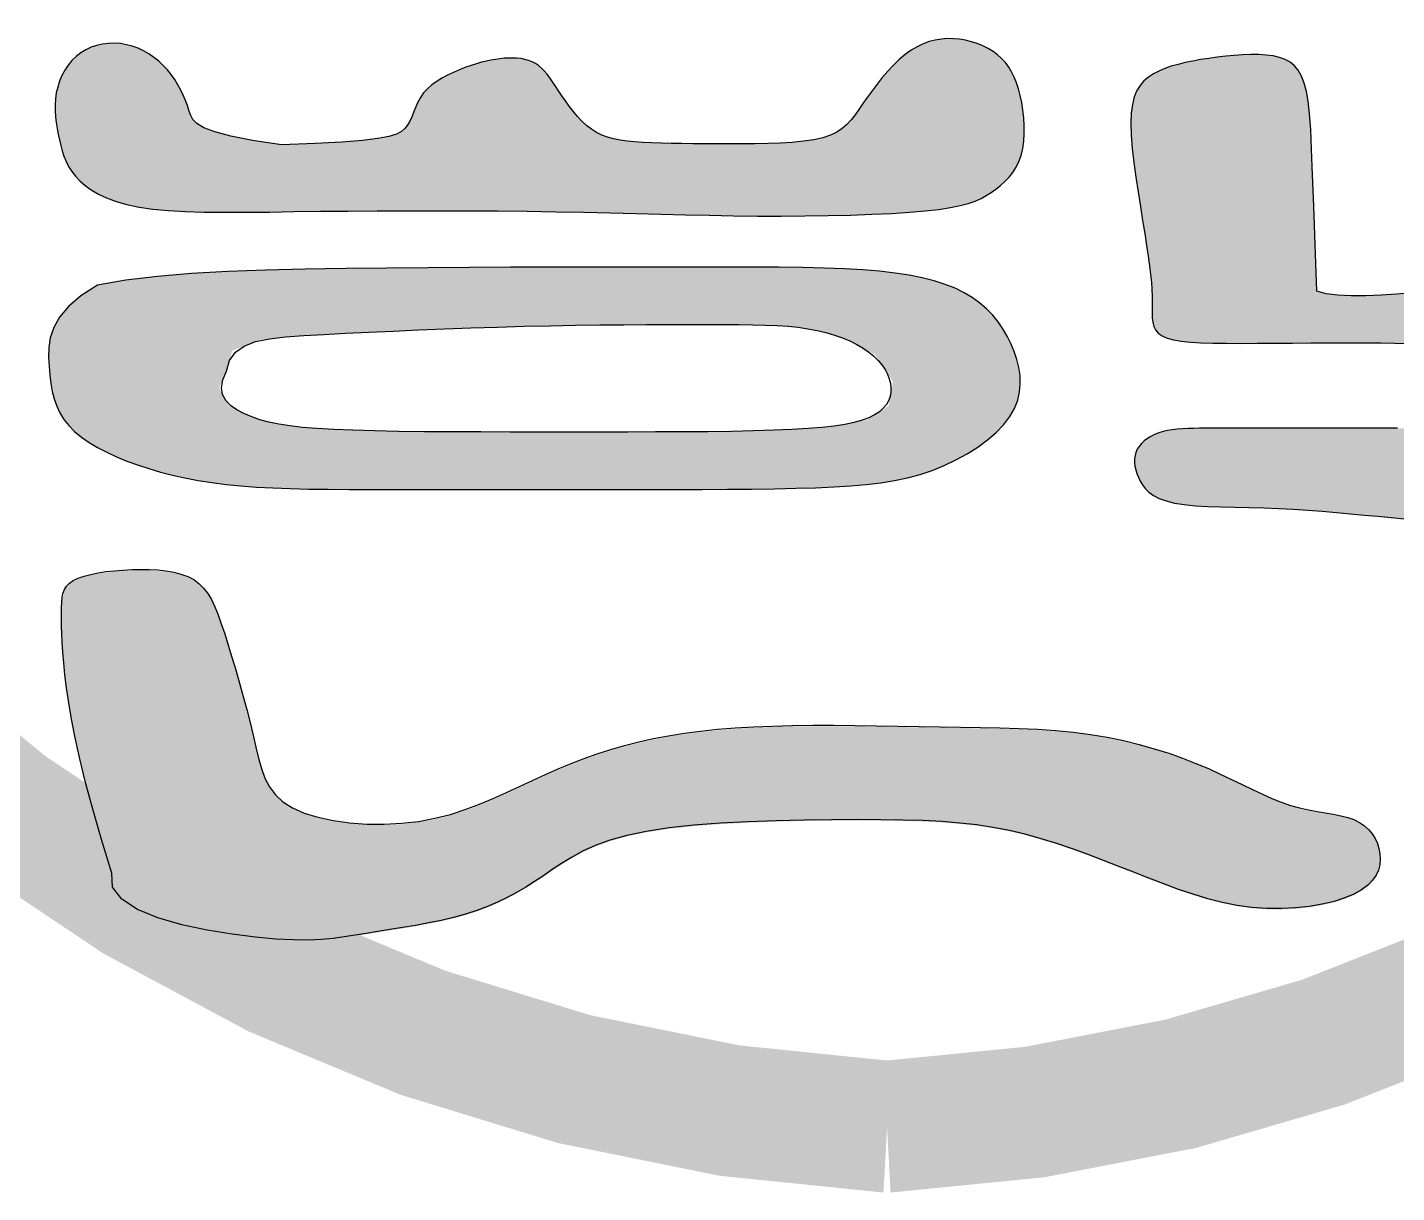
# Model space of a CAD drawing. Header units: millimetres. Extents: x 381 to 2337, y -50 to 586.
# Drawn here: x 1065.345 to 1068.322, y 0.09 to 2.624 of the extents above; entities that cross this region are included whole.
import ezdxf

# ---------------------------------------------------------------- set-up
doc = ezdxf.new("R2010")
doc.units = ezdxf.units.MM
doc.header["$LTSCALE"] = 10

# ---------------------------------------------------------------- blocks, each defined once
blk = doc.blocks.new('3')
for points in [[(-0.8322, -5.3086), (-0.7677, -5.3093), (-0.7052, -5.3102), (-0.6451, -5.3114), (-0.5873, -5.3127), (-0.5313, -5.3141), (-0.4769, -5.3156), (-0.4237, -5.3169), (-0.3713, -5.318), (-0.3193, -5.3189), (-0.2674, -5.3195), (-0.2155, -5.3196), (-0.164, -5.3193), (-0.1136, -5.3186), (-0.0649, -5.3174), (-0.0188, -5.3158), (0.0242, -5.3138), (0.0633, -5.3113), (0.0978, -5.3084), (0.1274, -5.305), (0.1523, -5.3012), (0.1733, -5.2969), (0.191, -5.2922), (0.206, -5.287), (0.2189, -5.2813), (0.2303, -5.2751), (0.241, -5.2684), (0.2513, -5.2611), (0.2613, -5.2533), (0.2709, -5.2447), (0.2798, -5.2353), (0.2879, -5.225), (0.2951, -5.2136), (0.3012, -5.2012), (0.306, -5.1876), (0.3095, -5.1727), (0.3117, -5.1568), (0.3128, -5.1402), (0.3128, -5.1232), (0.3118, -5.1061), (0.3099, -5.0893), (0.3074, -5.073), (0.3042, -5.0575), (0.3004, -5.043), (0.2961, -5.0297), (0.2911, -5.0174), (0.2855, -5.006), (0.2791, -4.9956), (0.2719, -4.986), (0.2638, -4.9772), (0.2549, -4.9692), (0.245, -4.9619), (0.2343, -4.9553), (0.2229, -4.9495), (0.2109, -4.9446), (0.1984, -4.9405), (0.1855, -4.9373), (0.1724, -4.9351), (0.1592, -4.9339), (0.1459, -4.9337), (0.1327, -4.9347), (0.1195, -4.9368), (0.1063, -4.9403), (0.0932, -4.945), (0.0801, -4.9513), (0.0671, -4.959), (0.0541, -4.9683), (0.0413, -4.9791), (0.0287, -4.9914), (0.0163, -5.0046), (0.0043, -5.0186), (-0.0072, -5.0329), (-0.0181, -5.0473), (-0.0284, -5.0615), (-0.0379, -5.0751), (-0.0466, -5.0879), (-0.06, -5.107), (-0.0775, -5.1261), (-0.1009, -5.1414), (-0.1252, -5.1495), (-0.1449, -5.1537), (-0.1671, -5.157), (-0.1915, -5.1593), (-0.2176, -5.1608), (-0.2449, -5.1618), (-0.2728, -5.1623), (-0.3009, -5.1624), (-0.3288, -5.1625), (-0.3559, -5.1625), (-0.3822, -5.1624), (-0.4075, -5.1623), (-0.4317, -5.1621), (-0.4548, -5.1618), (-0.4767, -5.1613), (-0.4973, -5.1606), (-0.5165, -5.1597), (-0.5343, -5.1585), (-0.5595, -5.156), (-0.5873, -5.1504), (-0.6117, -5.1412), (-0.6333, -5.1276), (-0.6534, -5.1088), (-0.6717, -5.0871), (-0.6877, -5.0651), (-0.6996, -5.0472), (-0.7064, -5.0371), (-0.7127, -5.0278), (-0.7188, -5.0191), (-0.7247, -5.0112), (-0.7307, -5.0041), (-0.7368, -4.9978), (-0.7431, -4.9924), (-0.7498, -4.9878), (-0.7571, -4.984), (-0.7647, -4.9811), (-0.7729, -4.9789), (-0.7813, -4.9773), (-0.7901, -4.9764), (-0.7991, -4.976), (-0.8083, -4.9761), (-0.8177, -4.9766), (-0.8271, -4.9775), (-0.8368, -4.9788), (-0.8466, -4.9804), (-0.8567, -4.9825), (-0.8672, -4.9851), (-0.8781, -4.9883), (-0.8894, -4.9919), (-0.9013, -4.9961), (-0.9138, -5.001), (-0.9266, -5.0064), (-0.9394, -5.0125), (-0.9519, -5.0191), (-0.9638, -5.0264), (-0.9749, -5.0343), (-0.9849, -5.0428), (-0.9933, -5.0519), (-1.0002, -5.0616), (-1.0057, -5.0716), (-1.0103, -5.0819), (-1.0144, -5.0921), (-1.0209, -5.1088), (-1.0302, -5.1257), (-1.0453, -5.1394), (-1.0687, -5.1467), (-1.0927, -5.1512), (-1.126, -5.1551), (-1.1707, -5.1586), (-1.2286, -5.1618), (-1.3019, -5.1648), (-1.3649, -5.1552), (-1.4126, -5.1459), (-1.4472, -5.1368), (-1.471, -5.1278), (-1.4922, -5.115), (-1.5001, -5.0997), (-1.5034, -5.0896), (-1.5069, -5.0791), (-1.5111, -5.0681), (-1.5158, -5.0568), (-1.5213, -5.0455), (-1.5274, -5.0341), (-1.5342, -5.0229), (-1.5418, -5.0121), (-1.5501, -5.0017), (-1.5592, -4.9919), (-1.569, -4.9828), (-1.5795, -4.9745), (-1.5905, -4.967), (-1.6021, -4.9604), (-1.6141, -4.9548), (-1.6266, -4.9503), (-1.6393, -4.9469), (-1.6523, -4.9447), (-1.6654, -4.9438), (-1.6785, -4.9441), (-1.6915, -4.9456), (-1.7041, -4.9484), (-1.7163, -4.9525), (-1.7279, -4.9579), (-1.7388, -4.9645), (-1.7488, -4.9725), (-1.7579, -4.9816), (-1.7661, -4.9917), (-1.7733, -5.0026), (-1.7795, -5.0143), (-1.7846, -5.0265), (-1.7887, -5.0391), (-1.7918, -5.0519), (-1.7936, -5.0648), (-1.7945, -5.0778), (-1.7945, -5.0908), (-1.7937, -5.1037), (-1.7923, -5.1165), (-1.7903, -5.1292), (-1.7879, -5.1418), (-1.7852, -5.1541), (-1.7823, -5.1662), (-1.7791, -5.178), (-1.7752, -5.1895), (-1.7706, -5.2008), (-1.765, -5.2118), (-1.7583, -5.2226), (-1.7502, -5.2331), (-1.7406, -5.2433), (-1.7293, -5.2533), (-1.7159, -5.2628), (-1.7004, -5.2719), (-1.6824, -5.2802), (-1.6618, -5.2878), (-1.6383, -5.2945), (-1.6117, -5.3002), (-1.5817, -5.3046), (-1.5482, -5.3078), (-1.5112, -5.3099), (-1.4707, -5.3111), (-1.4267, -5.3115), (-1.3794, -5.3113), (-1.3286, -5.3108), (-1.2746, -5.31), (-1.2173, -5.3093), (-1.157, -5.3087), (-1.0941, -5.3082), (-1.0294, -5.308), (-0.9637, -5.308), (-0.8977, -5.3082)], [(1.7337, -5.787), (1.7337, -5.7379), (1.7337, -5.6905), (1.7337, -5.6449), (1.7337, -5.601), (1.7338, -5.5588), (1.734, -5.5183), (1.7342, -5.4795), (1.7345, -5.4424), (1.7349, -5.4069), (1.7353, -5.3731), (1.7359, -5.341), (1.7365, -5.3105), (1.737, -5.2818), (1.7376, -5.2549), (1.738, -5.2297), (1.7383, -5.2063), (1.7384, -5.1848), (1.7383, -5.1651), (1.7379, -5.147), (1.7374, -5.1305), (1.7366, -5.1153), (1.7356, -5.1013), (1.7344, -5.0882), (1.733, -5.076), (1.7313, -5.0643), (1.7294, -5.0531), (1.7271, -5.0424), (1.7241, -5.032), (1.7202, -5.0221), (1.7153, -5.0125), (1.709, -5.0033), (1.7012, -4.9945), (1.6916, -4.986), (1.6801, -4.9778), (1.6669, -4.9701), (1.6522, -4.9629), (1.6363, -4.9563), (1.6194, -4.9504), (1.6018, -4.9454), (1.5836, -4.9412), (1.5652, -4.938), (1.5469, -4.9359), (1.5286, -4.935), (1.5108, -4.9352), (1.4935, -4.9366), (1.4768, -4.9391), (1.4611, -4.943), (1.4465, -4.948), (1.4331, -4.9544), (1.4211, -4.9621), (1.4104, -4.9714), (1.4012, -4.9825), (1.3933, -4.9958), (1.3867, -5.0113), (1.3814, -5.0295), (1.3774, -5.0506), (1.3746, -5.0748), (1.373, -5.1023), (1.3724, -5.1323), (1.3726, -5.1641), (1.3734, -5.1968), (1.3747, -5.2296), (1.3762, -5.2617), (1.3778, -5.2922), (1.3793, -5.3204), (1.3804, -5.3456), (1.3809, -5.3678), (1.3804, -5.3873), (1.378, -5.413), (1.3684, -5.4373), (1.3503, -5.4544), (1.3284, -5.4632), (1.3114, -5.468), (1.2918, -5.4719), (1.2696, -5.4752), (1.2449, -5.4781), (1.2177, -5.4808), (1.188, -5.4835), (1.156, -5.4865), (1.1226, -5.4893), (1.0887, -5.4916), (1.0555, -5.4931), (1.0239, -5.4933), (0.9949, -5.492), (0.9695, -5.4886), (0.9489, -5.4829), (0.9453, -5.3818), (0.9424, -5.2981), (0.94, -5.2298), (0.9379, -5.1749), (0.9358, -5.1313), (0.9333, -5.097), (0.9304, -5.0701), (0.9266, -5.0484), (0.9218, -5.0303), (0.9159, -5.0152), (0.9088, -5.0027), (0.9005, -4.9927), (0.891, -4.9849), (0.8801, -4.9789), (0.8679, -4.9746), (0.8543, -4.9715), (0.8392, -4.9696), (0.823, -4.9686), (0.8058, -4.9684), (0.7879, -4.969), (0.7695, -4.9702), (0.751, -4.972), (0.7324, -4.9742), (0.7142, -4.9767), (0.6965, -4.9794), (0.6794, -4.9825), (0.6631, -4.9859), (0.6474, -4.9897), (0.6326, -4.994), (0.6187, -4.9989), (0.6057, -5.0044), (0.5938, -5.0106), (0.5829, -5.0176), (0.5732, -5.0257), (0.5648, -5.0354), (0.5578, -5.0468), (0.5522, -5.0605), (0.548, -5.0767), (0.5455, -5.0958), (0.5446, -5.1182), (0.5455, -5.144), (0.5477, -5.1726), (0.5512, -5.2032), (0.5554, -5.235), (0.5603, -5.2671), (0.5654, -5.2989), (0.5704, -5.3294), (0.575, -5.3579), (0.5791, -5.3837), (0.5825, -5.4069), (0.5854, -5.4278), (0.5887, -5.4559), (0.5911, -5.4866), (0.5914, -5.5064), (0.5913, -5.5187), (0.5911, -5.5302), (0.5913, -5.5409), (0.5923, -5.5507), (0.5945, -5.5595), (0.5983, -5.5674), (0.6042, -5.5743), (0.6125, -5.5801), (0.6235, -5.5848), (0.6375, -5.5886), (0.6544, -5.5914), (0.6743, -5.5935), (0.6972, -5.595), (0.7232, -5.5959), (0.7522, -5.5963), (0.7844, -5.5964), (0.8196, -5.5963), (0.8572, -5.5961), (0.8964, -5.5958), (0.9363, -5.5954), (0.9762, -5.5951), (1.0152, -5.595), (1.0525, -5.595), (1.0874, -5.5953), (1.1191, -5.5959), (1.1477, -5.5968), (1.1735, -5.598), (1.1966, -5.5995), (1.2172, -5.6013), (1.2444, -5.6043), (1.2737, -5.6094), (1.2961, -5.6155), (1.3173, -5.6251), (1.3334, -5.6421), (1.3421, -5.6626), (1.3468, -5.681), (1.3496, -5.7001), (1.3509, -5.7206), (1.3498, -5.7371), (1.3431, -5.752), (1.3272, -5.7642), (1.3061, -5.7707), (1.288, -5.7742), (1.2666, -5.7768), (1.2422, -5.7786), (1.2153, -5.7799), (1.1864, -5.7807), (1.1559, -5.781), (1.1243, -5.7812), (1.092, -5.7812), (1.0595, -5.7812), (1.0271, -5.7812), (0.995, -5.7812), (0.9637, -5.7812), (0.9333, -5.7812), (0.9042, -5.7812), (0.8767, -5.7812), (0.8511, -5.7812), (0.8276, -5.7812), (0.8061, -5.7812), (0.7863, -5.7812), (0.7682, -5.7812), (0.7514, -5.7812), (0.7358, -5.7812), (0.7211, -5.7812), (0.7072, -5.7812), (0.6939, -5.7812), (0.6811, -5.7813), (0.6688, -5.7816), (0.6571, -5.7821), (0.6458, -5.7829), (0.635, -5.7842), (0.6247, -5.7859), (0.6148, -5.7882), (0.6054, -5.7912), (0.5965, -5.7947), (0.5882, -5.7989), (0.5806, -5.8036), (0.5738, -5.8087), (0.5678, -5.8144), (0.5627, -5.8204), (0.5587, -5.8268), (0.5557, -5.8336), (0.5538, -5.8406), (0.5528, -5.8479), (0.5528, -5.8555), (0.5537, -5.8632), (0.5554, -5.8712), (0.5578, -5.8793), (0.561, -5.8876), (0.5649, -5.896), (0.5698, -5.9043), (0.576, -5.9124), (0.584, -5.9201), (0.5939, -5.9272), (0.6062, -5.9337), (0.6213, -5.9392), (0.6394, -5.9438), (0.6607, -5.9471), (0.685, -5.9495), (0.7118, -5.9512), (0.7405, -5.9522), (0.7708, -5.953), (0.8022, -5.9536), (0.8342, -5.9544), (0.8663, -5.9554), (0.8981, -5.957), (0.9297, -5.959), (0.9608, -5.9614), (0.9916, -5.9641), (1.022, -5.9669), (1.052, -5.9698), (1.0816, -5.9726), (1.1108, -5.9753), (1.1394, -5.9779), (1.1673, -5.9802), (1.1941, -5.9825), (1.2194, -5.9847), (1.2429, -5.9869), (1.2643, -5.9892), (1.2831, -5.9916), (1.3079, -5.9956), (1.3274, -6.0024), (1.3379, -6.0139), (1.3418, -6.033), (1.3417, -6.0569), (1.3411, -6.0757), (1.34, -6.0974), (1.3387, -6.1216), (1.3373, -6.1479), (1.3359, -6.1757), (1.3348, -6.2046), (1.334, -6.2343), (1.3337, -6.2641), (1.334, -6.2938), (1.3349, -6.3232), (1.3364, -6.3521), (1.3385, -6.3805), (1.341, -6.4082), (1.344, -6.4351), (1.3474, -6.4612), (1.3512, -6.4863), (1.3553, -6.5103), (1.3597, -6.5332), (1.3644, -6.555), (1.3693, -6.5756), (1.3745, -6.5951), (1.3798, -6.6134), (1.3853, -6.6305), (1.391, -6.6465), (1.3967, -6.6613), (1.4026, -6.6749), (1.4087, -6.6876), (1.4149, -6.6994), (1.4214, -6.7104), (1.4281, -6.7208), (1.4351, -6.7307), (1.4424, -6.74), (1.4501, -6.7491), (1.4581, -6.7577), (1.4667, -6.7659), (1.4758, -6.7737), (1.4855, -6.7808), (1.4961, -6.7874), (1.5074, -6.7933), (1.5196, -6.7985), (1.5328, -6.803), (1.5468, -6.8067), (1.5613, -6.8097), (1.5762, -6.8121), (1.5913, -6.8139), (1.6063, -6.8151), (1.6142, -6.8155, 0.009107), (1.7226, -6.7485), (1.7251, -6.733), (1.7272, -6.7094), (1.7284, -6.6826), (1.729, -6.6527), (1.7292, -6.6197), (1.7291, -6.5837), (1.729, -6.5448), (1.7291, -6.503), (1.7294, -6.4588), (1.7298, -6.4123), (1.7303, -6.3638), (1.7309, -6.3137), (1.7315, -6.2622), (1.732, -6.2098), (1.7325, -6.1565), (1.7329, -6.1029), (1.7332, -6.049), (1.7334, -5.9953), (1.7335, -5.9419), (1.7336, -5.8893), (1.7337, -5.8375)], [(-1.4635, -6.8745), (-1.4087, -6.8834), (-1.3578, -6.8897), (-1.3136, -6.8937), (-1.2758, -6.8957), (-1.2431, -6.896), (-1.2145, -6.8948), (-1.1889, -6.8925), (-1.1649, -6.8893), (-1.1416, -6.8856), (-1.1177, -6.8815), (-1.0923, -6.8774), (-1.0657, -6.8732), (-1.0382, -6.8688), (-1.0101, -6.864), (-0.982, -6.8589), (-0.9542, -6.8532), (-0.9272, -6.8468), (-0.9012, -6.8397), (-0.8767, -6.8318), (-0.8536, -6.8231), (-0.8315, -6.8136), (-0.8105, -6.8033), (-0.7902, -6.7924), (-0.7705, -6.7809), (-0.7512, -6.7688), (-0.7321, -6.7561), (-0.7128, -6.7429), (-0.6927, -6.7295), (-0.671, -6.7161), (-0.6468, -6.7031), (-0.6192, -6.6907), (-0.5875, -6.6791), (-0.5508, -6.6687), (-0.5083, -6.6597), (-0.4595, -6.6523), (-0.4055, -6.6465), (-0.3476, -6.642), (-0.2873, -6.6388), (-0.226, -6.6365), (-0.165, -6.6351), (-0.1059, -6.6344), (-0.0499, -6.6342), (0.0017, -6.6344), (0.0494, -6.6351), (0.0935, -6.6364), (0.1347, -6.6385), (0.1735, -6.6416), (0.2105, -6.6457), (0.2462, -6.6511), (0.2811, -6.6579), (0.3158, -6.6661), (0.3503, -6.6757), (0.3846, -6.6863), (0.4187, -6.6979), (0.4525, -6.7101), (0.486, -6.7228), (0.5193, -6.7358), (0.5522, -6.7488), (0.5847, -6.7616), (0.617, -6.774), (0.6491, -6.7857), (0.6811, -6.7965), (0.7129, -6.8061), (0.7448, -6.8143), (0.7767, -6.8207), (0.8086, -6.8252), (0.8407, -6.8275), (0.8725, -6.8278), (0.9035, -6.8262), (0.9332, -6.8229), (0.9613, -6.8181), (0.9872, -6.8119), (1.0104, -6.8045), (1.0306, -6.7961), (1.0472, -6.7868), (1.0606, -6.7768), (1.0709, -6.7662), (1.0785, -6.7552), (1.0837, -6.7438), (1.0866, -6.7321), (1.0876, -6.7204), (1.0869, -6.7088), (1.0849, -6.6973), (1.0815, -6.6861), (1.0766, -6.6754), (1.0703, -6.6654), (1.0626, -6.6561), (1.0534, -6.6477), (1.0428, -6.6403), (1.0306, -6.6342), (1.0169, -6.6294), (1.0018, -6.6256), (0.9855, -6.6224), (0.9683, -6.6195), (0.9501, -6.6164), (0.9313, -6.613), (0.912, -6.6087), (0.8923, -6.6033), (0.8724, -6.5964), (0.8522, -6.5883), (0.8314, -6.579), (0.81, -6.5688), (0.7877, -6.5579), (0.7644, -6.5465), (0.7399, -6.5349), (0.714, -6.5233), (0.6867, -6.5118), (0.6579, -6.5006), (0.6276, -6.49), (0.596, -6.4799), (0.5632, -6.4706), (0.5291, -6.4622), (0.4939, -6.4548), (0.4576, -6.4487), (0.4202, -6.4439), (0.3819, -6.4403), (0.3425, -6.4376), (0.302, -6.4358), (0.2606, -6.4345), (0.2181, -6.4336), (0.1747, -6.433), (0.1302, -6.4324), (0.0847, -6.4316), (0.0385, -6.4308), (-0.008, -6.43), (-0.0545, -6.4294), (-0.1006, -6.429), (-0.1461, -6.429), (-0.1906, -6.4295), (-0.2336, -6.4306), (-0.2751, -6.4323), (-0.3149, -6.4347), (-0.3532, -6.4378), (-0.3901, -6.4417), (-0.4256, -6.4463), (-0.4598, -6.4518), (-0.4928, -6.458), (-0.5247, -6.4651), (-0.5556, -6.473), (-0.5856, -6.4818), (-0.6149, -6.4913), (-0.6436, -6.5015), (-0.6719, -6.5124), (-0.6999, -6.5239), (-0.7278, -6.5361), (-0.7557, -6.5488), (-0.7838, -6.5619), (-0.8123, -6.5752), (-0.8413, -6.5883), (-0.8712, -6.6008), (-0.9021, -6.6124), (-0.9342, -6.6227), (-0.9678, -6.6313), (-1.0031, -6.6379), (-1.04, -6.6421), (-1.078, -6.6441), (-1.116, -6.6437), (-1.1534, -6.641), (-1.1891, -6.6362), (-1.2223, -6.6292), (-1.2521, -6.62), (-1.2778, -6.6088), (-1.2985, -6.5955), (-1.3149, -6.5802), (-1.3277, -6.563), (-1.3376, -6.544), (-1.3453, -6.5232), (-1.3517, -6.5006), (-1.3574, -6.4764), (-1.3632, -6.4506), (-1.3698, -6.4233), (-1.377, -6.3949), (-1.3847, -6.3661), (-1.3928, -6.3371), (-1.401, -6.3086), (-1.4093, -6.281), (-1.4174, -6.2548), (-1.4251, -6.2305), (-1.4324, -6.2085), (-1.4394, -6.1888), (-1.4465, -6.1712), (-1.454, -6.1557), (-1.462, -6.1422), (-1.4709, -6.1305), (-1.4809, -6.1206), (-1.4924, -6.1123), (-1.5055, -6.1056), (-1.5201, -6.1002), (-1.5359, -6.0961), (-1.5529, -6.0932), (-1.5707, -6.0913), (-1.5891, -6.0903), (-1.6079, -6.0901), (-1.627, -6.0905), (-1.646, -6.0914), (-1.6648, -6.0929), (-1.683, -6.0949), (-1.7002, -6.0975), (-1.7163, -6.1007), (-1.7309, -6.1046), (-1.7436, -6.109), (-1.7543, -6.1141), (-1.7627, -6.1199), (-1.7691, -6.1265), (-1.7736, -6.1339), (-1.7766, -6.1421), (-1.7785, -6.1513), (-1.7794, -6.1614), (-1.7797, -6.1727), (-1.7798, -6.185), (-1.7798, -6.1986), (-1.7796, -6.2137), (-1.7792, -6.2304), (-1.7784, -6.249), (-1.7771, -6.2699), (-1.7752, -6.2931), (-1.7725, -6.319), (-1.7689, -6.3478), (-1.7642, -6.3798), (-1.7581, -6.4157), (-1.7503, -6.4562), (-1.7402, -6.5018), (-1.7276, -6.5534), (-1.7121, -6.6116), (-1.6932, -6.6771), (-1.6707, -6.7506), (-1.6687, -6.7811), (-1.6489, -6.8073), (-1.6148, -6.8294), (-1.5702, -6.8478), (-1.5185, -6.8627)]]:
    blk.add_hatch(color=256).paths.add_polyline_path(points)
h = blk.add_hatch(color=256)
h.paths.add_polyline_path([(0.0011, -5.8998), (0.0309, -5.895), (0.0591, -5.8889), (0.0863, -5.8816), (0.1128, -5.8726), (0.1389, -5.8621), (0.1644, -5.85), (0.1889, -5.8365), (0.212, -5.8219), (0.2332, -5.8064), (0.2521, -5.79), (0.2685, -5.773), (0.2818, -5.7556), (0.2919, -5.738), (0.2988, -5.7202), (0.3029, -5.7022), (0.3044, -5.6843), (0.3037, -5.6664), (0.301, -5.6487), (0.2967, -5.6312), (0.2909, -5.614), (0.284, -5.5971), (0.276, -5.5807), (0.2667, -5.5648), (0.2562, -5.5496), (0.2443, -5.5351), (0.231, -5.5215), (0.2162, -5.5087), (0.1999, -5.497), (0.182, -5.4863), (0.1624, -5.4767), (0.1408, -5.4681), (0.1172, -5.4606), (0.0913, -5.454), (0.063, -5.4483), (0.0321, -5.4436), (-0.0016, -5.4398), (-0.0382, -5.4368), (-0.0781, -5.4345), (-0.1216, -5.4329), (-0.169, -5.4318), (-0.2207, -5.4311), (-0.277, -5.4308), (-0.3382, -5.4307), (-0.4047, -5.4307), (-0.4766, -5.4307), (-0.5534, -5.4307), (-0.6342, -5.4308), (-0.7184, -5.4309), (-0.8051, -5.4311), (-0.8936, -5.4315), (-0.9832, -5.432), (-1.073, -5.4326), (-1.1624, -5.4335), (-1.2504, -5.4348), (-1.3362, -5.437), (-1.4189, -5.4402), (-1.4977, -5.4447), (-1.5718, -5.451), (-1.6403, -5.4592), (-1.7024, -5.4697), (-1.7384, -5.493), (-1.7654, -5.5163), (-1.7847, -5.5393), (-1.7974, -5.562), (-1.8049, -5.5841), (-1.8082, -5.6057), (-1.8088, -5.6265), (-1.8077, -5.6465), (-1.806, -5.6655), (-1.8037, -5.6836), (-1.8006, -5.7008), (-1.7965, -5.7171), (-1.791, -5.7327), (-1.7841, -5.7475), (-1.7754, -5.7617), (-1.7648, -5.7751), (-1.752, -5.788), (-1.7372, -5.8002), (-1.7205, -5.8119), (-1.7022, -5.8229), (-1.6823, -5.8333), (-1.6611, -5.8431), (-1.6387, -5.8523), (-1.6152, -5.8609), (-1.5909, -5.8689), (-1.5656, -5.8763), (-1.5394, -5.883), (-1.512, -5.889), (-1.4835, -5.8944), (-1.4538, -5.8991), (-1.4227, -5.9031), (-1.3903, -5.9064), (-1.3564, -5.909), (-1.3207, -5.9109), (-1.283, -5.9123), (-1.243, -5.9133), (-1.2005, -5.9138), (-1.1552, -5.9141), (-1.1067, -5.9142), (-1.0548, -5.9142), (-0.9995, -5.9142), (-0.9411, -5.9142), (-0.8804, -5.9142), (-0.818, -5.9142), (-0.7546, -5.9142), (-0.6908, -5.9142), (-0.6272, -5.9142), (-0.5646, -5.9142), (-0.5035, -5.9142), (-0.4443, -5.9142), (-0.3871, -5.914), (-0.3322, -5.9137), (-0.2799, -5.9133), (-0.2304, -5.9126), (-0.1839, -5.9116), (-0.1407, -5.9103), (-0.101, -5.9087), (-0.0644, -5.9065), (-0.0305, -5.9035)])
h.paths.add_polyline_path([(-0.4305, -5.789), (-0.4886, -5.7892), (-0.549, -5.7894), (-0.6114, -5.7894), (-0.6752, -5.7894), (-0.7399, -5.7894), (-0.8047, -5.7894), (-0.8687, -5.7892), (-0.9311, -5.789), (-0.9911, -5.7885), (-1.0782, -5.7874), (-1.1714, -5.7849), (-1.2428, -5.7808), (-1.3099, -5.773), (-1.3695, -5.7568), (-1.4175, -5.7316), (-1.4378, -5.6936), (-1.4215, -5.6568), (-1.4094, -5.6123), (-1.3478, -5.5886), (-1.2817, -5.5806), (-1.2102, -5.5769), (-1.1629, -5.5746), (-1.1124, -5.5722), (-1.0593, -5.5698), (-1.0042, -5.5674), (-0.9477, -5.5651), (-0.8903, -5.5629), (-0.8021, -5.56), (-0.693, -5.5575), (-0.5861, -5.5561), (-0.4887, -5.5555), (-0.4018, -5.5554), (-0.3176, -5.5555), (-0.2606, -5.5561), (-0.1977, -5.5588), (-0.137, -5.5675), (-0.0722, -5.5866), (-0.0106, -5.6223), (0.0272, -5.6785), (0.0177, -5.7323), (-0.0286, -5.7626), (-0.0971, -5.7768), (-0.1728, -5.7831), (-0.2501, -5.7863), (-0.3454, -5.7882)], flags=16)
at = {"const_width": 0.2868}
blk.add_lwpolyline([(0, 0, 0.412155), (-3.3219, -3.6206, 0.411586), (0.0146, -7.3, 0.414378), (3.3226, -3.6206, 0.416569), (0, 0, -0.93726)], format="xyb", dxfattribs=at)
for points in [[(-1.3019, -5.1648), (-1.3649, -5.1552), (-1.4126, -5.1459), (-1.4472, -5.1368), (-1.471, -5.1278), (-1.4862, -5.1186), (-1.4952, -5.1093), (-1.5001, -5.0997), (-1.5034, -5.0896), (-1.5069, -5.0791), (-1.5111, -5.0681), (-1.5158, -5.0568), (-1.5213, -5.0455), (-1.5274, -5.0341), (-1.5342, -5.0229), (-1.5418, -5.0121), (-1.5501, -5.0017), (-1.5592, -4.9919), (-1.569, -4.9828), (-1.5795, -4.9745), (-1.5905, -4.967), (-1.6021, -4.9604), (-1.6141, -4.9548), (-1.6266, -4.9503), (-1.6393, -4.9469), (-1.6523, -4.9447), (-1.6654, -4.9438), (-1.6785, -4.9441), (-1.6915, -4.9456), (-1.7041, -4.9484), (-1.7163, -4.9525), (-1.7279, -4.9579), (-1.7388, -4.9645), (-1.7488, -4.9725), (-1.7579, -4.9816), (-1.7661, -4.9917), (-1.7733, -5.0026), (-1.7795, -5.0143), (-1.7846, -5.0265), (-1.7887, -5.0391), (-1.7918, -5.0519), (-1.7936, -5.0648), (-1.7945, -5.0778), (-1.7945, -5.0908), (-1.7937, -5.1037), (-1.7923, -5.1165), (-1.7903, -5.1292), (-1.7879, -5.1418), (-1.7852, -5.1541), (-1.7823, -5.1662), (-1.7791, -5.178), (-1.7752, -5.1895), (-1.7706, -5.2008), (-1.765, -5.2118), (-1.7583, -5.2226), (-1.7502, -5.2331), (-1.7406, -5.2433), (-1.7293, -5.2533), (-1.7159, -5.2628), (-1.7004, -5.2719), (-1.6824, -5.2802), (-1.6618, -5.2878), (-1.6383, -5.2945), (-1.6117, -5.3002), (-1.5817, -5.3046), (-1.5482, -5.3078), (-1.5112, -5.3099), (-1.4707, -5.3111), (-1.4267, -5.3115), (-1.3794, -5.3113), (-1.3286, -5.3108), (-1.2746, -5.31), (-1.2173, -5.3093), (-1.157, -5.3087), (-1.0941, -5.3082), (-1.0294, -5.308), (-0.9637, -5.308), (-0.8977, -5.3082), (-0.8322, -5.3086), (-0.7677, -5.3093), (-0.7052, -5.3102), (-0.6451, -5.3114), (-0.5873, -5.3127), (-0.5313, -5.3141), (-0.4769, -5.3156), (-0.4237, -5.3169), (-0.3713, -5.318), (-0.3193, -5.3189), (-0.2674, -5.3195), (-0.2155, -5.3196), (-0.164, -5.3193), (-0.1136, -5.3186), (-0.0649, -5.3174), (-0.0188, -5.3158), (0.0242, -5.3138), (0.0633, -5.3113), (0.0978, -5.3084), (0.1274, -5.305), (0.1523, -5.3012), (0.1733, -5.2969), (0.191, -5.2922), (0.206, -5.287), (0.2189, -5.2813), (0.2303, -5.2751), (0.241, -5.2684), (0.2513, -5.2611), (0.2613, -5.2533), (0.2709, -5.2447), (0.2798, -5.2353), (0.2879, -5.225), (0.2951, -5.2136), (0.3012, -5.2012), (0.306, -5.1876), (0.3095, -5.1727), (0.3117, -5.1568), (0.3128, -5.1402), (0.3128, -5.1232), (0.3118, -5.1061), (0.3099, -5.0893), (0.3074, -5.073), (0.3042, -5.0575), (0.3004, -5.043), (0.2961, -5.0297), (0.2911, -5.0174), (0.2855, -5.006), (0.2791, -4.9956), (0.2719, -4.986), (0.2638, -4.9772), (0.2549, -4.9692), (0.245, -4.9619), (0.2343, -4.9553), (0.2229, -4.9495), (0.2109, -4.9446), (0.1984, -4.9405), (0.1855, -4.9373), (0.1724, -4.9351), (0.1592, -4.9339), (0.1459, -4.9337), (0.1327, -4.9347), (0.1195, -4.9368), (0.1063, -4.9403), (0.0932, -4.945), (0.0801, -4.9513), (0.0671, -4.959), (0.0541, -4.9683), (0.0413, -4.9791), (0.0287, -4.9914), (0.0163, -5.0046), (0.0043, -5.0186), (-0.0072, -5.0329), (-0.0181, -5.0473), (-0.0284, -5.0615), (-0.0379, -5.0751), (-0.0466, -5.0879), (-0.0549, -5.0998), (-0.0634, -5.1107), (-0.0725, -5.1206), (-0.0827, -5.1295), (-0.0946, -5.1373), (-0.1086, -5.144), (-0.1252, -5.1495), (-0.1449, -5.1537), (-0.1671, -5.157), (-0.1915, -5.1593), (-0.2176, -5.1608), (-0.2449, -5.1618), (-0.2728, -5.1623), (-0.3009, -5.1624), (-0.3288, -5.1625), (-0.3559, -5.1625), (-0.3822, -5.1624), (-0.4075, -5.1623), (-0.4317, -5.1621), (-0.4548, -5.1618), (-0.4767, -5.1613), (-0.4973, -5.1606), (-0.5165, -5.1597), (-0.5343, -5.1585), (-0.5507, -5.1569), (-0.5659, -5.1547), (-0.58, -5.1519), (-0.5931, -5.1482), (-0.6054, -5.1436), (-0.617, -5.1379), (-0.6281, -5.1309), (-0.6387, -5.1226), (-0.6488, -5.1131), (-0.6585, -5.1028), (-0.6677, -5.0918), (-0.6764, -5.0806), (-0.6847, -5.0692), (-0.6924, -5.058), (-0.6996, -5.0472), (-0.7064, -5.0371), (-0.7127, -5.0278), (-0.7188, -5.0191), (-0.7247, -5.0112), (-0.7307, -5.0041), (-0.7368, -4.9978), (-0.7431, -4.9924), (-0.7498, -4.9878), (-0.7571, -4.984), (-0.7647, -4.9811), (-0.7729, -4.9789), (-0.7813, -4.9773), (-0.7901, -4.9764), (-0.7991, -4.976), (-0.8083, -4.9761), (-0.8177, -4.9766), (-0.8271, -4.9775), (-0.8368, -4.9788), (-0.8466, -4.9804), (-0.8567, -4.9825), (-0.8672, -4.9851), (-0.8781, -4.9883), (-0.8894, -4.9919), (-0.9013, -4.9961), (-0.9138, -5.001), (-0.9266, -5.0064), (-0.9394, -5.0125), (-0.9519, -5.0191), (-0.9638, -5.0264), (-0.9749, -5.0343), (-0.9849, -5.0428), (-0.9933, -5.0519), (-1.0002, -5.0616), (-1.0057, -5.0716), (-1.0103, -5.0819), (-1.0144, -5.0921), (-1.0183, -5.1021), (-1.0225, -5.1117), (-1.0274, -5.1205), (-1.0333, -5.1285), (-1.041, -5.1355), (-1.0522, -5.1415), (-1.0687, -5.1467), (-1.0927, -5.1512), (-1.126, -5.1551), (-1.1707, -5.1586), (-1.2286, -5.1618), (-1.3019, -5.1648)], [(0.9489, -5.4829), (0.9453, -5.3818), (0.9424, -5.2981), (0.94, -5.2298), (0.9379, -5.1749), (0.9358, -5.1313), (0.9333, -5.097), (0.9304, -5.0701), (0.9266, -5.0484), (0.9218, -5.0303), (0.9159, -5.0152), (0.9088, -5.0027), (0.9005, -4.9927), (0.891, -4.9849), (0.8801, -4.9789), (0.8679, -4.9746), (0.8543, -4.9715), (0.8392, -4.9696), (0.823, -4.9686), (0.8058, -4.9684), (0.7879, -4.969), (0.7695, -4.9702), (0.751, -4.972), (0.7324, -4.9742), (0.7142, -4.9767), (0.6965, -4.9794), (0.6794, -4.9825), (0.6631, -4.9859), (0.6474, -4.9897), (0.6326, -4.994), (0.6187, -4.9989), (0.6057, -5.0044), (0.5938, -5.0106), (0.5829, -5.0176), (0.5732, -5.0257), (0.5648, -5.0354), (0.5578, -5.0468), (0.5522, -5.0605), (0.548, -5.0767), (0.5455, -5.0958), (0.5446, -5.1182), (0.5455, -5.144), (0.5477, -5.1726), (0.5512, -5.2032), (0.5554, -5.235), (0.5603, -5.2671), (0.5654, -5.2989), (0.5704, -5.3294), (0.575, -5.3579), (0.5791, -5.3837), (0.5825, -5.4069), (0.5854, -5.4278), (0.5876, -5.4466), (0.5893, -5.4636), (0.5905, -5.4791), (0.5912, -5.4933), (0.5914, -5.5064), (0.5913, -5.5187), (0.5911, -5.5302), (0.5913, -5.5409), (0.5923, -5.5507), (0.5945, -5.5595), (0.5983, -5.5674), (0.6042, -5.5743), (0.6125, -5.5801), (0.6235, -5.5848), (0.6375, -5.5886), (0.6544, -5.5914), (0.6743, -5.5935), (0.6972, -5.595), (0.7232, -5.5959), (0.7522, -5.5963), (0.7844, -5.5964), (0.8196, -5.5963), (0.8572, -5.5961), (0.8964, -5.5958), (0.9363, -5.5954), (0.9762, -5.5951), (1.0152, -5.595), (1.0525, -5.595), (1.0874, -5.5953), (1.1191, -5.5959), (1.1477, -5.5968)], [(1.1243, -5.7812), (1.092, -5.7812), (1.0595, -5.7812), (1.0271, -5.7812), (0.995, -5.7812), (0.9637, -5.7812), (0.9333, -5.7812), (0.9042, -5.7812), (0.8767, -5.7812), (0.8511, -5.7812), (0.8276, -5.7812), (0.8061, -5.7812), (0.7863, -5.7812), (0.7682, -5.7812), (0.7514, -5.7812), (0.7358, -5.7812), (0.7211, -5.7812), (0.7072, -5.7812), (0.6939, -5.7812), (0.6811, -5.7813), (0.6688, -5.7816), (0.6571, -5.7821), (0.6458, -5.7829), (0.635, -5.7842), (0.6247, -5.7859), (0.6148, -5.7882), (0.6054, -5.7912), (0.5965, -5.7947), (0.5882, -5.7989), (0.5806, -5.8036), (0.5738, -5.8087), (0.5678, -5.8144), (0.5627, -5.8204), (0.5587, -5.8268), (0.5557, -5.8336), (0.5538, -5.8406), (0.5528, -5.8479), (0.5528, -5.8555), (0.5537, -5.8632), (0.5554, -5.8712), (0.5578, -5.8793), (0.561, -5.8876), (0.5649, -5.896), (0.5698, -5.9043), (0.576, -5.9124), (0.584, -5.9201), (0.5939, -5.9272), (0.6062, -5.9337), (0.6213, -5.9392), (0.6394, -5.9438), (0.6607, -5.9471), (0.685, -5.9495), (0.7118, -5.9512), (0.7405, -5.9522), (0.7708, -5.953), (0.8022, -5.9536), (0.8342, -5.9544), (0.8663, -5.9554), (0.8981, -5.957), (0.9297, -5.959), (0.9608, -5.9614), (0.9916, -5.9641), (1.022, -5.9669), (1.052, -5.9698), (1.0816, -5.9726), (1.1108, -5.9753), (1.1394, -5.9779)], [(1.156, -5.4865), (1.1226, -5.4893), (1.0887, -5.4916), (1.0555, -5.4931), (1.0239, -5.4933), (0.9949, -5.492), (0.9695, -5.4886), (0.9489, -5.4829)], [(-1.7024, -5.4697), (-1.7384, -5.493), (-1.7654, -5.5163), (-1.7847, -5.5393), (-1.7974, -5.562), (-1.8049, -5.5841), (-1.8082, -5.6057), (-1.8088, -5.6265), (-1.8077, -5.6465), (-1.806, -5.6655), (-1.8037, -5.6836), (-1.8006, -5.7008), (-1.7965, -5.7171), (-1.791, -5.7327), (-1.7841, -5.7475), (-1.7754, -5.7617), (-1.7648, -5.7751), (-1.752, -5.788), (-1.7372, -5.8002), (-1.7205, -5.8119), (-1.7022, -5.8229), (-1.6823, -5.8333), (-1.6611, -5.8431), (-1.6387, -5.8523), (-1.6152, -5.8609), (-1.5909, -5.8689), (-1.5656, -5.8763), (-1.5394, -5.883), (-1.512, -5.889), (-1.4835, -5.8944), (-1.4538, -5.8991), (-1.4227, -5.9031), (-1.3903, -5.9064), (-1.3564, -5.909), (-1.3207, -5.9109), (-1.283, -5.9123), (-1.243, -5.9133), (-1.2005, -5.9138), (-1.1552, -5.9141), (-1.1067, -5.9142), (-1.0548, -5.9142), (-0.9995, -5.9142), (-0.9411, -5.9142), (-0.8804, -5.9142), (-0.818, -5.9142), (-0.7546, -5.9142), (-0.6908, -5.9142), (-0.6272, -5.9142), (-0.5646, -5.9142), (-0.5035, -5.9142), (-0.4443, -5.9142), (-0.3871, -5.914), (-0.3322, -5.9137), (-0.2799, -5.9133), (-0.2304, -5.9126), (-0.1839, -5.9116), (-0.1407, -5.9103), (-0.101, -5.9087), (-0.0644, -5.9065), (-0.0305, -5.9035), (0.0011, -5.8998), (0.0309, -5.895), (0.0591, -5.8889), (0.0863, -5.8816), (0.1128, -5.8726), (0.1389, -5.8621), (0.1644, -5.85), (0.1889, -5.8365), (0.212, -5.8219), (0.2332, -5.8064), (0.2521, -5.79), (0.2685, -5.773), (0.2818, -5.7556), (0.2919, -5.738), (0.2988, -5.7202), (0.3029, -5.7022), (0.3044, -5.6843), (0.3037, -5.6664), (0.301, -5.6487), (0.2967, -5.6312), (0.2909, -5.614), (0.284, -5.5971), (0.276, -5.5807), (0.2667, -5.5648), (0.2562, -5.5496), (0.2443, -5.5351), (0.231, -5.5215), (0.2162, -5.5087), (0.1999, -5.497), (0.182, -5.4863), (0.1624, -5.4767), (0.1408, -5.4681), (0.1172, -5.4606), (0.0913, -5.454), (0.063, -5.4483), (0.0321, -5.4436), (-0.0016, -5.4398), (-0.0382, -5.4368), (-0.0781, -5.4345), (-0.1216, -5.4329), (-0.169, -5.4318), (-0.2207, -5.4311), (-0.277, -5.4308), (-0.3382, -5.4307), (-0.4047, -5.4307), (-0.4766, -5.4307), (-0.5534, -5.4307), (-0.6342, -5.4308), (-0.7184, -5.4309), (-0.8051, -5.4311), (-0.8936, -5.4315), (-0.9832, -5.432), (-1.073, -5.4326), (-1.1624, -5.4335), (-1.2504, -5.4348), (-1.3362, -5.437), (-1.4189, -5.4402), (-1.4977, -5.4447), (-1.5718, -5.451), (-1.6403, -5.4592), (-1.7024, -5.4697)], [(-1.4215, -5.6568), (-1.4152, -5.6335), (-1.4023, -5.6156), (-1.3833, -5.6022), (-1.3585, -5.5927), (-1.3284, -5.5863), (-1.2934, -5.582), (-1.2539, -5.5791), (-1.2102, -5.5769), (-1.1629, -5.5746), (-1.1124, -5.5722), (-1.0593, -5.5698), (-1.0042, -5.5674), (-0.9477, -5.5651), (-0.8903, -5.5629), (-0.8327, -5.561), (-0.7753, -5.5594), (-0.7187, -5.5581), (-0.6634, -5.5571), (-0.6096, -5.5564), (-0.5578, -5.5559), (-0.5083, -5.5557), (-0.4615, -5.5555), (-0.4177, -5.5555), (-0.3774, -5.5555), (-0.3407, -5.5555), (-0.3074, -5.5556), (-0.2771, -5.5559), (-0.2495, -5.5566), (-0.2241, -5.5577), (-0.2006, -5.5593), (-0.1786, -5.5616), (-0.1576, -5.5646), (-0.1376, -5.5684), (-0.1183, -5.573), (-0.0999, -5.5784), (-0.0826, -5.5845), (-0.0663, -5.5913), (-0.0512, -5.5987), (-0.0374, -5.6067), (-0.025, -5.6153), (-0.014, -5.6243), (-0.0045, -5.6337), (0.0036, -5.6434), (0.0102, -5.6533), (0.0155, -5.6633), (0.0194, -5.6734), (0.0219, -5.6834), (0.0231, -5.6932), (0.0229, -5.7029), (0.0212, -5.7122), (0.018, -5.7211), (0.0132, -5.7296), (0.0065, -5.7377), (-0.002, -5.7452), (-0.0124, -5.752), (-0.025, -5.7582), (-0.0398, -5.7637), (-0.0571, -5.7685), (-0.0773, -5.7727), (-0.1006, -5.7763), (-0.1274, -5.7793), (-0.158, -5.7818), (-0.1926, -5.7839), (-0.2318, -5.7855), (-0.2755, -5.7868), (-0.3235, -5.7878), (-0.3754, -5.7885), (-0.4305, -5.789), (-0.4886, -5.7892), (-0.549, -5.7894), (-0.6114, -5.7894), (-0.6752, -5.7894), (-0.7399, -5.7894), (-0.8047, -5.7894), (-0.8687, -5.7892), (-0.9311, -5.789), (-0.9911, -5.7885), (-1.0476, -5.7878), (-1.0999, -5.7868), (-1.1471, -5.7855), (-1.1886, -5.7839), (-1.2248, -5.7818), (-1.2563, -5.7792), (-1.2838, -5.776), (-1.308, -5.7722), (-1.3294, -5.7677), (-1.3489, -5.7624), (-1.3669, -5.7563), (-1.384, -5.7492), (-1.3996, -5.741), (-1.413, -5.7315), (-1.4235, -5.7205), (-1.4303, -5.7077), (-1.4327, -5.693), (-1.43, -5.6761), (-1.4215, -5.6568)], [(-1.6713, -6.7486), (-1.6939, -6.6751), (-1.7127, -6.6096), (-1.7283, -6.5514), (-1.7409, -6.4998), (-1.7509, -6.4542), (-1.7588, -6.4137), (-1.7649, -6.3779), (-1.7695, -6.3458), (-1.7731, -6.317), (-1.7758, -6.2911), (-1.7778, -6.2679), (-1.7791, -6.2471), (-1.7799, -6.2284), (-1.7803, -6.2117), (-1.7804, -6.1967), (-1.7804, -6.1831), (-1.7804, -6.1707), (-1.78, -6.1595), (-1.7791, -6.1493), (-1.7773, -6.1401), (-1.7742, -6.1319), (-1.7697, -6.1245), (-1.7634, -6.118), (-1.755, -6.1121), (-1.7443, -6.107), (-1.7315, -6.1026), (-1.7169, -6.0988), (-1.7009, -6.0956), (-1.6836, -6.0929), (-1.6654, -6.0909), (-1.6467, -6.0894), (-1.6276, -6.0885), (-1.6086, -6.0881), (-1.5897, -6.0883), (-1.5713, -6.0893), (-1.5535, -6.0912), (-1.5366, -6.0942), (-1.5207, -6.0982), (-1.5061, -6.1036), (-1.493, -6.1103), (-1.4816, -6.1186), (-1.4715, -6.1285), (-1.4626, -6.1402), (-1.4546, -6.1537), (-1.4472, -6.1692), (-1.4401, -6.1868), (-1.433, -6.2065), (-1.4257, -6.2285), (-1.418, -6.2528), (-1.4099, -6.279), (-1.4017, -6.3066), (-1.3934, -6.3351), (-1.3854, -6.3641), (-1.3776, -6.393), (-1.3704, -6.4213), (-1.3639, -6.4486), (-1.358, -6.4744), (-1.3523, -6.4986), (-1.3459, -6.5212), (-1.3382, -6.542), (-1.3283, -6.561), (-1.3155, -6.5782), (-1.2991, -6.5935), (-1.2784, -6.6068), (-1.2528, -6.618), (-1.2229, -6.6272), (-1.1897, -6.6342), (-1.154, -6.6391), (-1.1167, -6.6417), (-1.0786, -6.6421), (-1.0407, -6.6401), (-1.0037, -6.6359), (-0.9685, -6.6293), (-0.9349, -6.6207), (-0.9027, -6.6104), (-0.8718, -6.5988), (-0.842, -6.5863), (-0.8129, -6.5732), (-0.7844, -6.5599), (-0.7563, -6.5468), (-0.7284, -6.5341), (-0.7005, -6.5219), (-0.6725, -6.5104), (-0.6442, -6.4995), (-0.6155, -6.4893), (-0.5862, -6.4798), (-0.5562, -6.471), (-0.5253, -6.4631), (-0.4934, -6.456), (-0.4604, -6.4498), (-0.4262, -6.4444), (-0.3907, -6.4397), (-0.3539, -6.4358), (-0.3156, -6.4327), (-0.2757, -6.4303), (-0.2343, -6.4286), (-0.1912, -6.4275), (-0.1467, -6.4271), (-0.1013, -6.4271), (-0.0551, -6.4274), (-0.0086, -6.4281), (0.0379, -6.4288), (0.084, -6.4296), (0.1295, -6.4304), (0.174, -6.431), (0.2175, -6.4317), (0.26, -6.4325), (0.3014, -6.4338), (0.3418, -6.4357), (0.3812, -6.4383), (0.4196, -6.4419), (0.4569, -6.4468), (0.4932, -6.4529), (0.5285, -6.4602), (0.5625, -6.4686), (0.5954, -6.4779), (0.627, -6.488), (0.6572, -6.4987), (0.6861, -6.5098), (0.7134, -6.5213), (0.7393, -6.533), (0.7638, -6.5446), (0.7871, -6.5559), (0.8094, -6.5668), (0.8308, -6.577), (0.8515, -6.5863), (0.8718, -6.5945), (0.8917, -6.6013), (0.9113, -6.6068), (0.9307, -6.611), (0.9495, -6.6145), (0.9676, -6.6175), (0.9849, -6.6204), (1.0012, -6.6236), (1.0162, -6.6274), (1.0299, -6.6322), (1.0421, -6.6384), (1.0528, -6.6457), (1.062, -6.6541), (1.0697, -6.6634), (1.076, -6.6735), (1.0808, -6.6842), (1.0843, -6.6953), (1.0863, -6.7068), (1.0869, -6.7185), (1.0859, -6.7302), (1.083, -6.7418), (1.0779, -6.7532), (1.0703, -6.7642), (1.06, -6.7748), (1.0466, -6.7848), (1.0299, -6.7941), (1.0098, -6.8025), (0.9865, -6.8099), (0.9607, -6.8161), (0.9326, -6.8209), (0.9028, -6.8242), (0.8718, -6.8258), (0.8401, -6.8255), (0.808, -6.8232), (0.776, -6.8187), (0.7441, -6.8123), (0.7123, -6.8041), (0.6804, -6.7945), (0.6485, -6.7838), (0.6164, -6.772), (0.5841, -6.7596), (0.5515, -6.7468), (0.5186, -6.7338), (0.4854, -6.7208), (0.4519, -6.7081), (0.4181, -6.6959), (0.384, -6.6843), (0.3497, -6.6737), (0.3152, -6.6641), (0.2805, -6.6559), (0.2455, -6.6491), (0.2098, -6.6438), (0.1729, -6.6396), (0.1341, -6.6366), (0.0929, -6.6344), (0.0487, -6.6331), (0.0011, -6.6324), (-0.0506, -6.6322), (-0.1065, -6.6324), (-0.1657, -6.6332), (-0.2266, -6.6345), (-0.2879, -6.6368), (-0.3483, -6.6401), (-0.4061, -6.6445), (-0.4602, -6.6503), (-0.509, -6.6577), (-0.5515, -6.6667), (-0.5882, -6.6771), (-0.6199, -6.6887), (-0.6474, -6.7011), (-0.6717, -6.7142), (-0.6934, -6.7275), (-0.7135, -6.7409), (-0.7327, -6.7541), (-0.7518, -6.7668), (-0.7711, -6.7789), (-0.7909, -6.7905), (-0.8111, -6.8014), (-0.8322, -6.8116), (-0.8542, -6.8211), (-0.8774, -6.8298), (-0.9019, -6.8377), (-0.9278, -6.8448), (-0.9549, -6.8512), (-0.9827, -6.8569), (-1.0108, -6.8621), (-1.0388, -6.8668), (-1.0663, -6.8712), (-1.093, -6.8755), (-1.1183, -6.8796), (-1.1422, -6.8836), (-1.1656, -6.8874), (-1.1895, -6.8905), (-1.2152, -6.8929), (-1.2438, -6.894), (-1.2764, -6.8938), (-1.3142, -6.8918), (-1.3584, -6.8877), (-1.4093, -6.8814), (-1.4641, -6.8725), (-1.5191, -6.8608), (-1.5708, -6.8458), (-1.6155, -6.8274), (-1.6495, -6.8053), (-1.6693, -6.7791), (-1.6713, -6.7486)]]:
    blk.add_lwpolyline(points)

msp = doc.modelspace()

# ---------------------------------------------------------------- block references
at = {"linetype": 'Continuous'}
msp.add_blockref('3', (1067.1994, 7.5333), dxfattribs=at)

doc.saveas('drawing.dxf')
